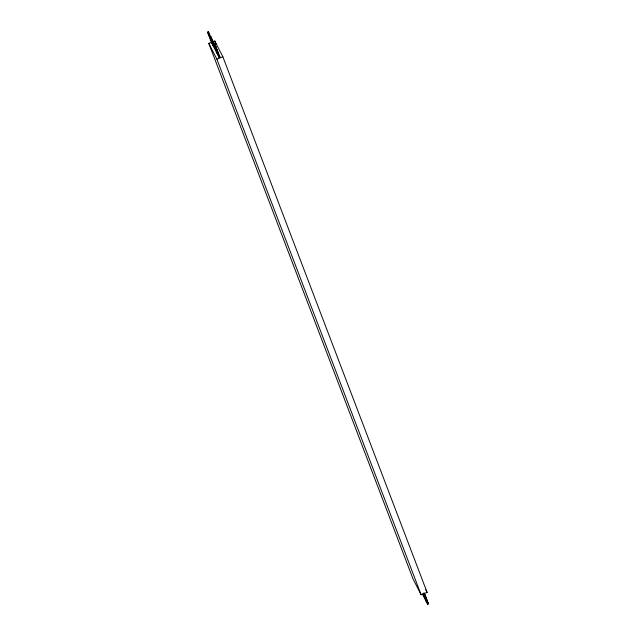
<?xml version="1.0" encoding="UTF-8"?>
<svg xmlns="http://www.w3.org/2000/svg" width="636" height="636" viewBox="0 0 636 636"><rect width="100%" height="100%" fill="white"/><g stroke="black" fill="none" stroke-linecap="round" stroke-linejoin="round"><path stroke-width="0.95" d="M215.103 44.941L218.355 53.464L217.504 53.798L214.252 45.275L215.103 44.941L220.064 57.343L219.213 57.685L211.589 42.795L207.527 32.134L208.385 31.8L210.906 37.81M207.527 32.134L208.425 33.891L209.276 33.549M210.031 37.023L210.882 36.689L216.359 48.36L215.501 48.702L210.031 37.023L213.275 45.546L208.425 33.891M213.076 41.682L214.793 41.006L222.862 56.771L427.122 592.418L421.127 594.779L413.058 579.014L208.799 43.367L211.367 42.358M211.677 42.413L212.527 42.079M211.589 42.795L212.448 42.453M213.386 43.59L214.245 43.256M214.252 45.275L215.151 47.032L216.001 46.69M215.501 48.702L217.289 53.384L218.14 53.042L218.355 53.464M208.799 43.367L216.868 59.132L222.862 56.771M422.463 594.127L426.494 602.014L427.352 601.672L424.371 593.849M427.615 604.2L428.473 603.866L424.331 592.99L423.473 593.324L427.615 604.2L423.401 593.754M217.822 52.963L220.064 57.343M217.289 53.384L217.504 53.798M425.778 589.787L427.122 592.418M426.454 599.923L427.352 601.672M428.473 603.866L424.594 594.286M214.793 41.006L216.208 44.719M216.653 49.139L218.14 53.042M215.151 47.032L219.213 57.685M210.882 36.689L211.86 39.241M423.178 593.316L426.494 602.014M208.385 31.8L210.413 37.127M216.868 59.132L421.127 594.779"/></g></svg>
